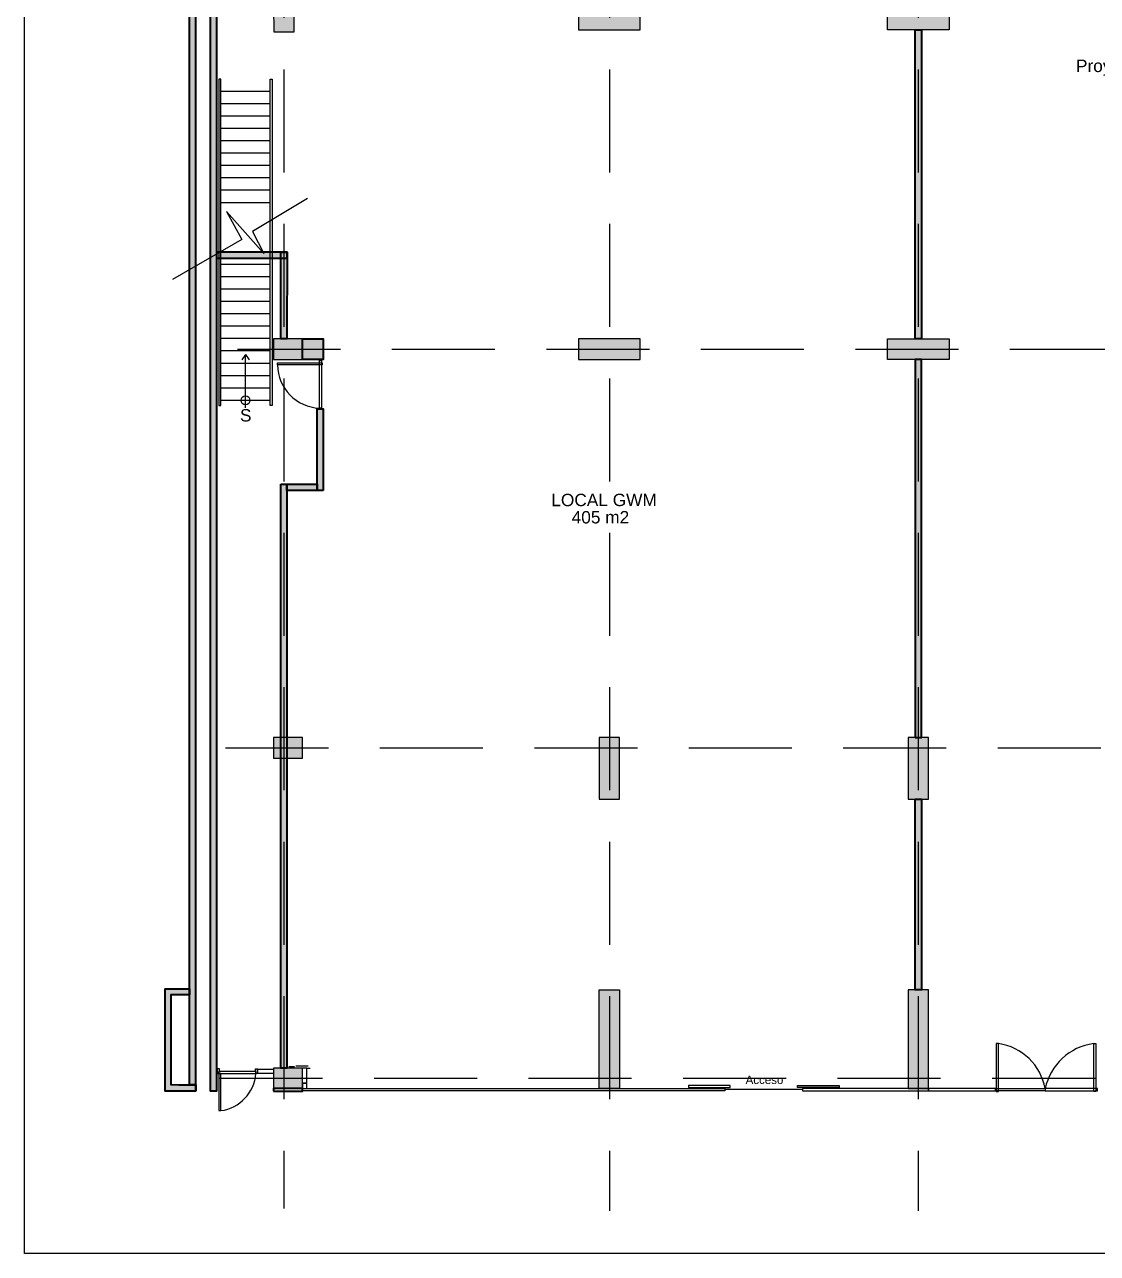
# Model space of a CAD drawing. Header units: metres. Extents: x 86 to 503, y -25 to 1141.
# Drawn here: x 178.63 to 204.67, y 132.83 to 162.66 of the extents above; entities that cross this region are included whole.
import ezdxf

# ---------------------------------------------------------------- set-up
doc = ezdxf.new("R2010")
doc.units = ezdxf.units.M
doc.linetypes.add('HIDDEN', pattern=[9.525, 6.35, -3.175])
doc.linetypes.add('LÍNEAS_OCULTASX2', pattern=[0.75, 0.5, -0.25])
for name, color, linetype in [('1amobla', 2, 'Continuous'), ('A-HATCH CONCRETO', 8, 'Continuous'), ('AAA SG MOBILIARIO', 7, 'Continuous'), ('AMOBLAMIENTO', 253, 'Continuous'), ('F-2', 252, 'Continuous'), ('GG_PISO 1', 251, 'Continuous')]:
    doc.layers.add(name, color=color, linetype=linetype)
doc.layers.add('AREA CIRCULACION', color=7, linetype='Continuous', true_color=0x121212)
doc.layers.add('JCA_HATCH 254', color=7, linetype='Continuous', true_color=0xc2c2c2)
doc.layers.add('Muro', color=7, linetype='Continuous', lineweight=40, true_color=0x424242)
doc.layers.add('TEXTOS', color=250, linetype='Continuous', lineweight=20)
doc.layers.add('Vidrio', color=253, linetype='Continuous', lineweight=30)
doc.styles.get("Standard").update_dxf_attribs({"font": 'arial.ttf'})

# ---------------------------------------------------------------- blocks, each defined once
blk = doc.blocks.new('estructura etapa 3')
at = {"layer": 'GG_PISO 1'}
h = blk.add_hatch(color=256, dxfattribs=at)
h.paths.add_polyline_path([(-91.651, -6658.124), (-91.651, -6657.624), (-92.35, -6657.624), (-92.35, -6658.124)])
h.paths.add_polyline_path([(-49.354, -6658.124), (-49.354, -6657.624), (-50.055, -6657.624), (-50.055, -6658.124)])
h.paths.add_polyline_path([(-55.954, -6658.124), (-55.954, -6657.624), (-56.753, -6657.624), (-56.753, -6658.124)])
h.paths.add_polyline_path([(-76.45, -6659.124), (-76.95, -6659.124), (-76.95, -6657.624), (-76.45, -6657.624)])
h.paths.add_polyline_path([(-83.95, -6659.124), (-84.45, -6659.124), (-84.45, -6657.624), (-83.95, -6657.624)])
h.paths.add_polyline_path([(-60.452, -6659.124), (-60.952, -6659.124), (-60.952, -6657.624), (-60.452, -6657.624)])
h.paths.add_polyline_path([(-67.95, -6659.124), (-68.45, -6659.124), (-68.45, -6657.624), (-67.95, -6657.624)])
h.paths.add_polyline_path([(-91.85, -6668.199), (-91.851, -6667.599), (-92.35, -6667.599), (-92.349, -6668.199)])
h.paths.add_polyline_path([(-49.354, -6668.199), (-49.354, -6667.599), (-49.854, -6667.599), (-49.854, -6668.199)])
h.paths.add_polyline_path([(-55.954, -6668.149), (-55.954, -6667.649), (-56.854, -6667.649), (-56.854, -6668.149)])
h.paths.add_polyline_path([(-59.952, -6667.649), (-59.952, -6668.149), (-61.452, -6668.149), (-61.452, -6667.649)])
h.paths.add_polyline_path([(-75.95, -6667.649), (-75.95, -6668.149), (-77.45, -6668.149), (-77.45, -6667.649)])
h.paths.add_polyline_path([(-68.95, -6667.649), (-68.95, -6668.149), (-67.45, -6668.149), (-67.45, -6667.649)])
h.paths.add_polyline_path([(-84.95, -6667.649), (-84.95, -6668.149), (-83.45, -6668.149), (-83.45, -6667.649)])
h.paths.add_polyline_path([(-91.85, -6676.199), (-91.85, -6675.599), (-92.349, -6675.599), (-92.349, -6676.199)])
h.paths.add_polyline_path([(-49.354, -6676.199), (-49.354, -6675.599), (-49.854, -6675.599), (-49.854, -6676.199)])
h.paths.add_polyline_path([(-55.954, -6676.149), (-55.954, -6675.649), (-56.754, -6675.649), (-56.754, -6676.149)])
h.paths.add_polyline_path([(-59.952, -6675.649), (-59.952, -6676.149), (-61.452, -6676.149), (-61.452, -6675.649)])
h.paths.add_polyline_path([(-75.95, -6675.649), (-75.95, -6676.149), (-77.45, -6676.149), (-77.45, -6675.649)])
h.paths.add_polyline_path([(-68.95, -6675.649), (-68.95, -6676.149), (-67.45, -6676.149), (-67.45, -6675.649)])
h.paths.add_polyline_path([(-84.95, -6675.649), (-84.95, -6676.149), (-83.45, -6676.149), (-83.45, -6675.649)])
h.paths.add_polyline_path([(-91.847, -6686.299), (-91.851, -6685.699), (-92.35, -6685.699), (-92.346, -6686.299)])
h.paths.add_polyline_path([(-49.354, -6686.299), (-49.354, -6685.699), (-49.854, -6685.699), (-49.854, -6686.299)])
h.paths.add_polyline_path([(-55.954, -6686.249), (-55.954, -6685.749), (-56.754, -6685.749), (-56.754, -6686.249)])
h.paths.add_polyline_path([(-59.952, -6685.749), (-59.952, -6686.249), (-61.452, -6686.249), (-61.452, -6685.749)])
h.paths.add_polyline_path([(-75.95, -6685.749), (-75.95, -6686.249), (-77.45, -6686.249), (-77.45, -6685.749)])
h.paths.add_polyline_path([(-68.95, -6685.749), (-68.95, -6686.249), (-67.45, -6686.249), (-67.45, -6685.749)])
h.paths.add_polyline_path([(-84.95, -6685.749), (-84.95, -6686.249), (-83.45, -6686.249), (-83.45, -6685.749)])
h.paths.add_polyline_path([(-49.353, -6694.294), (-49.354, -6693.699), (-49.855, -6693.699), (-49.854, -6694.294)])
h.paths.add_polyline_path([(-55.954, -6694.249), (-55.954, -6693.749), (-56.753, -6693.749), (-56.753, -6694.249)])
h.paths.add_polyline_path([(-91.651, -6694.249), (-91.651, -6693.749), (-92.35, -6693.749), (-92.35, -6694.249)])
h.paths.add_polyline_path([(-59.952, -6693.749), (-59.952, -6694.249), (-61.452, -6694.249), (-61.452, -6693.749)])
h.paths.add_polyline_path([(-75.95, -6693.749), (-75.95, -6694.249), (-77.45, -6694.249), (-77.45, -6693.749)])
h.paths.add_polyline_path([(-68.95, -6693.749), (-68.95, -6694.249), (-67.45, -6694.249), (-67.45, -6693.749)])
h.paths.add_polyline_path([(-84.95, -6693.749), (-84.95, -6694.249), (-83.45, -6694.249), (-83.45, -6693.749)])
h.paths.add_polyline_path([(-49.358, -6703.974), (-49.353, -6703.374), (-49.854, -6703.374), (-49.859, -6703.974)])
h.paths.add_polyline_path([(-55.954, -6703.924), (-55.954, -6703.424), (-56.753, -6703.424), (-56.753, -6703.924)])
h.paths.add_polyline_path([(-67.95, -6704.924), (-67.95, -6703.424), (-68.45, -6703.424), (-68.45, -6704.924)])
h.paths.add_polyline_path([(-91.651, -6703.924), (-91.651, -6703.424), (-92.35, -6703.424), (-92.35, -6703.924)])
h.paths.add_polyline_path([(-61.847, -6703.424), (-60.347, -6703.424), (-60.347, -6703.924), (-61.847, -6703.924)])
h.paths.add_polyline_path([(-83.95, -6704.924), (-83.95, -6703.424), (-84.45, -6703.424), (-84.45, -6704.924)])
h.paths.add_polyline_path([(-76.45, -6704.924), (-76.45, -6703.424), (-76.95, -6703.424), (-76.95, -6704.924)])
h.paths.add_polyline_path([(-49.354, -6711.949), (-49.354, -6711.449), (-50.054, -6711.449), (-50.054, -6711.949)])
h.paths.add_polyline_path([(-55.954, -6711.949), (-55.954, -6711.449), (-56.654, -6711.449), (-56.654, -6711.949)])
h.paths.add_polyline_path([(-91.65, -6711.949), (-91.65, -6711.449), (-92.35, -6711.449), (-92.35, -6711.949)])
h.paths.add_polyline_path([(-60.952, -6711.949), (-60.952, -6709.549), (-60.452, -6709.549), (-60.452, -6711.949)])
h.paths.add_polyline_path([(-68.45, -6709.549), (-68.45, -6711.949), (-67.95, -6711.949), (-67.95, -6709.549)])
h.paths.add_polyline_path([(-76.95, -6709.549), (-76.95, -6711.949), (-76.45, -6711.949), (-76.45, -6709.549)])
h.paths.add_polyline_path([(-83.95, -6709.549), (-83.95, -6711.949), (-84.45, -6711.949), (-84.45, -6709.549)])
at = {"layer": 'GG_PISO 1', "color": 253, "linetype": 'LÍNEAS_OCULTASX2', "ltscale": 5}
for p, q in [((-92.1, -6657.208), (-92.1, -6714.861)), ((-84.2, -6657.208), (-84.2, -6714.914)), ((-76.7, -6657.208), (-76.7, -6714.914)), ((-93.228, -6693.999), (-48.565, -6693.999)), ((-93.52, -6703.674), (-48.551, -6703.674)), ((-93.66, -6711.699), (-48.554, -6711.699))]:
    blk.add_line(p, q, dxfattribs=at)
at = {"layer": 'GG_PISO 1', "color": 0}
for points in [[(-91.847, -6686.299), (-91.851, -6685.699), (-92.35, -6685.699), (-92.346, -6686.299)], [(-84.95, -6685.749), (-84.95, -6686.249), (-83.45, -6686.249), (-83.45, -6685.749)], [(-75.95, -6685.749), (-75.95, -6686.249), (-77.45, -6686.249), (-77.45, -6685.749)], [(-91.651, -6694.249), (-91.651, -6693.749), (-92.35, -6693.749), (-92.35, -6694.249)], [(-84.95, -6693.749), (-84.95, -6694.249), (-83.45, -6694.249), (-83.45, -6693.749)], [(-75.95, -6693.749), (-75.95, -6694.249), (-77.45, -6694.249), (-77.45, -6693.749)], [(-91.651, -6703.924), (-91.651, -6703.424), (-92.35, -6703.424), (-92.35, -6703.924)], [(-83.95, -6704.924), (-83.95, -6703.424), (-84.45, -6703.424), (-84.45, -6704.924)], [(-76.45, -6704.924), (-76.45, -6703.424), (-76.95, -6703.424), (-76.95, -6704.924)], [(-83.95, -6709.549), (-83.95, -6711.949), (-84.45, -6711.949), (-84.45, -6709.549)], [(-76.95, -6709.549), (-76.95, -6711.949), (-76.45, -6711.949), (-76.45, -6709.549)], [(-91.65, -6711.949), (-91.65, -6711.449), (-92.35, -6711.449), (-92.35, -6711.949)]]:
    blk.add_lwpolyline(points, close=True, dxfattribs=at)
blk = doc.blocks.new('A$C2bc9fe95')
at = {"layer": 'A-HATCH CONCRETO', "linetype": 'HIDDEN', "ltscale": 0.3, "true_color": 0x636466}
h = blk.add_hatch(color=251, dxfattribs=at)
h.dxf.hatch_style = 1
h.paths.add_polyline_path([(4.2, 58.453), (4.35, 58.453), (4.35, 4.29), (4.2, 4.29)])
at = {"layer": 'A-HATCH CONCRETO', "linetype": 'HIDDEN', "ltscale": 0.3, "true_color": 0x636466, "transparency": 33554687}
h = blk.add_hatch(color=251, dxfattribs=at)
h.dxf.hatch_style = 1
h.paths.add_polyline_path([(4.86, 24.505), (4.86, 24.355), (6.573, 24.356), (6.573, 24.507)])
at = {"layer": 'A-HATCH CONCRETO', "linetype": 'HIDDEN', "ltscale": 0.3, "true_color": 0x636466}
h = blk.add_hatch(color=251, dxfattribs=at)
h.dxf.hatch_style = 1
h.paths.add_polyline_path([(6.944, 21.9), (6.944, 22.4), (7.452, 22.4), (7.452, 21.9)])
h = blk.add_hatch(color=251, dxfattribs=at)
h.dxf.hatch_style = 1
h.paths.add_polyline_path([(4.36, 4.14), (3.61, 4.14), (3.61, 6.625), (4.2, 6.625), (4.2, 6.475), (3.754, 6.475), (3.754, 4.304), (3.945, 4.29), (4.36, 4.29)])
at = {"layer": 'JCA_HATCH 254'}
for points in [[(4.71, 58.453), (4.86, 58.453), (4.86, 4.14), (4.71, 4.14)], [(21.82, 29.9), (21.97, 29.9), (21.97, 22.4), (21.82, 22.4)], [(21.82, 12.725), (21.97, 12.725), (21.97, 21.9), (21.82, 21.9)], [(7.452, 18.722), (7.302, 18.722), (7.302, 20.697), (7.452, 20.697)], [(6.42, 18.873), (6.57, 18.873), (6.57, 4.7), (6.42, 4.7)], [(7.302, 18.873), (7.302, 18.722), (6.57, 18.722), (6.57, 18.873)], [(21.82, 11.225), (21.97, 11.225), (21.97, 6.6), (21.82, 6.6)]]:
    blk.add_hatch(color=256, dxfattribs=at).paths.add_polyline_path(points)
at = {"layer": 'JCA_HATCH 254', "ltscale": 0.03}
blk.add_hatch(color=256, dxfattribs=at).paths.add_polyline_path([(6.423, 24.505), (6.573, 24.505), (6.57, 22.4), (6.42, 22.4)])
at = {"layer": '1amobla', "linetype": 'HIDDEN', "ltscale": 0.3}
blk.add_line((19.084, 4.175), (17.201, 4.175), dxfattribs=at)
at = {"layer": '1amobla', "color": 7, "linetype": 'Continuous', "ltscale": 0.3, "true_color": 0xffffff}
blk.add_lwpolyline([(0.2, 62.451), (53.241, 62.451), (53.241, 0.2), (0.2, 0.2)], close=True, dxfattribs=at)
at = {"layer": 'AAA SG MOBILIARIO'}
for p, q in [((7.05, 4.7), (6.585, 4.7)), ((6.755, 4.729), (6.615, 4.729)), ((7.085, 4.748), (6.785, 4.748)), ((7.05, 4.336), (7.05, 4.7)), ((7.05, 4.336), (7.05, 4.7)), ((7.05, 4.7), (7.135, 4.7)), ((7.05, 4.7), (7.135, 4.7)), ((6.945, 4.336), (7.05, 4.336)), ((6.945, 4.336), (7.05, 4.336))]:
    blk.add_line(p, q, dxfattribs=at)
at = {"layer": 'AAA SG MOBILIARIO', "ltscale": 0.3}
blk.add_lwpolyline([(7.05, 4.335), (6.945, 4.335), (6.945, 4.2), (7.05, 4.2)], close=True, dxfattribs=at)
at = {"layer": 'AMOBLAMIENTO'}
for p, q in [((6.163, 28.405), (4.966, 28.405)), ((6.163, 28.105), (4.966, 28.105)), ((6.163, 27.805), (4.966, 27.805)), ((6.163, 27.505), (4.966, 27.505)), ((6.162, 27.205), (4.965, 27.205)), ((6.162, 26.905), (4.965, 26.905)), ((6.162, 26.605), (4.965, 26.605)), ((6.162, 26.305), (4.965, 26.305)), ((6.162, 26.005), (4.965, 26.005)), ((6.162, 25.705), (4.965, 25.705)), ((6.162, 24.205, 0), (4.965, 24.205, 0)), ((6.162, 23.905, 0), (4.965, 23.905, 0)), ((6.162, 23.605, 0), (4.965, 23.605, 0)), ((6.162, 23.305, 0), (4.965, 23.305, 0)), ((6.162, 23.005, 0), (4.965, 23.005, 0)), ((6.162, 22.705, 0), (4.965, 22.705, 0)), ((6.162, 22.405, 0), (4.965, 22.405, 0)), ((6.162, 22.105, 0), (4.965, 22.105, 0)), ((6.162, 21.805, 0), (4.965, 21.805, 0)), ((6.162, 21.505, 0), (4.965, 21.505, 0)), ((6.162, 21.205, 0), (4.965, 21.205, 0)), ((6.162, 20.905, 0), (4.965, 20.905, 0))]:
    blk.add_line(p, q, dxfattribs=at)
for points in [[(4.965, 28.705), (4.917, 28.705), (4.916, 24.489), (4.966, 24.518)], [(6.162, 28.705), (6.211, 28.705), (6.212, 25.291), (6.162, 25.261)], [(6.162, 25.261), (6.212, 25.291), (6.212, 20.785), (6.162, 20.785)], [(4.966, 24.518), (4.916, 24.489), (4.916, 20.785), (4.966, 20.785)], [(24.975, 4.2), (24.975, 4.15), (23.769, 4.15), (23.769, 4.2)], [(24.975, 4.2), (24.975, 4.15), (26.241, 4.15), (26.241, 4.2)]]:
    blk.add_lwpolyline(points, close=True, dxfattribs=at)
for points in [[(7.071, 25.806), (5.729, 25.002), (6.007, 24.475), (5.1, 25.492), (5.47, 24.808), (3.787, 23.84)], [(5.564, 20.723), (5.563, 22.017), (5.476, 21.888)], [(5.564, 20.723), (5.563, 22.017), (5.476, 21.888)], [(5.564, 20.905), (5.563, 22.017), (5.649, 21.888)], [(5.564, 20.905), (5.563, 22.017), (5.649, 21.888)]]:
    blk.add_lwpolyline(points, dxfattribs=at)
at = {"layer": 'AMOBLAMIENTO', "linetype": 'HIDDEN'}
blk.add_lwpolyline([(4.967, 4.565), (4.916, 4.565), (4.916, 3.666), (4.967, 3.666)], close=True, dxfattribs=at)
at = {"layer": 'AMOBLAMIENTO'}
blk.add_circle((5.563, 20.906, 0), 0.109, dxfattribs=at)
blk.add_circle((5.563, 20.906, 0), 0.109, dxfattribs=at)
for centre, radius, start, end in [((7.398, 21.777), 1.058, 180.6167, 268.0082), ((23.652, 3.964), 1.342, 10.1161, 82.0378), ((26.335, 3.917), 1.388, 97.5755, 168.2567), ((4.831, 4.643), 0.987, 277.8945, 355.4314)]:
    blk.add_arc(centre, radius, start, end, dxfattribs=at)
at = {"layer": 'AREA CIRCULACION'}
blk.add_line((6.162, 24.505, 0), (4.965, 24.505, 0), dxfattribs=at)
at = {"layer": 'F-2'}
for points in [[(4.865, 4.577), (4.878, 4.577), (4.878, 4.665), (4.865, 4.665)], [(4.929, 4.615), (4.929, 4.677), (4.878, 4.677), (4.878, 4.565), (4.916, 4.565), (4.916, 4.615), (4.929, 4.615)], [(5.802, 4.615), (5.802, 4.677), (5.853, 4.677), (5.853, 4.565), (5.815, 4.565), (5.815, 4.615), (5.802, 4.615)]]:
    blk.add_lwpolyline(points, dxfattribs=at)
for points in [[(4.916, 4.615), (4.916, 4.565), (5.815, 4.565), (5.815, 4.615)], [(6.245, 4.675), (6.245, 4.565), (5.853, 4.565), (5.853, 4.675)]]:
    blk.add_lwpolyline(points, close=True, dxfattribs=at)
at = {"layer": 'Muro'}
for points in [[(4.2, 58.453), (4.35, 58.453), (4.35, 4.29), (4.2, 4.29)], [(4.71, 58.453), (4.86, 58.453), (4.86, 4.14), (4.71, 4.14)], [(4.71, 58.453), (4.86, 58.453), (4.86, 4.14), (4.71, 4.14)], [(21.82, 29.9), (21.97, 29.9), (21.97, 22.4), (21.82, 22.4)], [(21.82, 29.9), (21.97, 29.9), (21.97, 22.4), (21.82, 22.4)], [(4.86, 24.505), (4.86, 24.355), (6.573, 24.356), (6.573, 24.507)], [(6.423, 24.505), (6.573, 24.505), (6.57, 22.4), (6.42, 22.4)], [(6.423, 24.505), (6.573, 24.505), (6.57, 22.4), (6.42, 22.4)], [(6.944, 21.9), (6.944, 22.4), (7.452, 22.4), (7.452, 21.9)], [(6.944, 21.9), (6.944, 22.4), (7.452, 22.4), (7.452, 21.9)], [(21.82, 12.725), (21.97, 12.725), (21.97, 21.9), (21.82, 21.9)], [(7.452, 18.722), (7.302, 18.722), (7.302, 20.697), (7.452, 20.697)], [(6.42, 18.873), (6.57, 18.873), (6.57, 4.7), (6.42, 4.7)], [(7.302, 18.873), (7.302, 18.722), (6.57, 18.722), (6.57, 18.873)], [(21.82, 11.225), (21.97, 11.225), (21.97, 6.6), (21.82, 6.6)], [(4.36, 4.14), (3.61, 4.14), (3.61, 6.625), (4.2, 6.625), (4.2, 6.475), (3.754, 6.475), (3.754, 4.304), (3.945, 4.29), (4.36, 4.29)], [(4.35, 4.14), (3.61, 4.14), (3.61, 6.625), (4.2, 6.625), (4.2, 6.475), (3.754, 6.475), (3.754, 4.304), (3.945, 4.29), (4.35, 4.29)], [(4.36, 4.14), (3.61, 4.14), (3.61, 6.625), (4.2, 6.625), (4.2, 6.475), (3.754, 6.475), (3.754, 4.304), (3.945, 4.29), (4.36, 4.29)], [(6.245, 4.14), (6.945, 4.14), (6.945, 4.2), (6.245, 4.2)]]:
    blk.add_lwpolyline(points, close=True, dxfattribs=at)
at = {"layer": 'Vidrio'}
for points in [[(7.423, 21.816), (7.423, 21.766), (6.34, 21.766), (6.34, 21.816)], [(7.411, 20.72), (7.361, 20.72), (7.361, 21.872), (7.411, 21.872)], [(23.788, 4.133), (23.838, 4.133), (23.838, 5.294), (23.788, 5.294)], [(26.202, 4.133), (26.152, 4.133), (26.152, 5.294), (26.202, 5.294)], [(6.945, 4.15), (6.945, 4.2), (17.201, 4.2), (17.201, 4.15)], [(17.328, 4.227), (17.328, 4.277), (16.318, 4.277), (16.318, 4.227)], [(18.963, 4.227), (18.963, 4.277), (19.972, 4.277), (19.972, 4.227)], [(22.145, 4.15), (22.145, 4.2), (19.084, 4.2), (19.084, 4.15)], [(22.145, 4.2), (22.145, 4.15), (23.769, 4.15), (23.769, 4.2)]]:
    blk.add_lwpolyline(points, close=True, dxfattribs=at)
at = {"layer": 'Muro'}
blk.add_blockref('estructura etapa 3', (98.595, 6716.149), dxfattribs=at)
at = {"layer": 'AMOBLAMIENTO'}
blk.add_text('S', height=0.3, rotation=0.0669, dxfattribs=at).set_placement((5.429, 20.394))
at = {"layer": 'TEXTOS'}
for s, height, rotation, p in [('Proyeción Mezanine', 0.3, 359.9331, (25.722, 28.877)), ('LOCAL GWM', 0.3, 0.0669, (12.987, 18.338)), ('405 m2', 0.3, 0.0669, (13.48, 17.919)), ('Acceso', 0.2, 359.9331, (17.703, 4.314, 405.071))]:
    blk.add_text(s, height=height, rotation=rotation, dxfattribs=at).set_placement(p)

msp = doc.modelspace()

# ---------------------------------------------------------------- linework, layer by layer
at = {"layer": 'AREA CIRCULACION'}
for points in [[(184.641, 157.924), (184.641, 153.418), (184.591, 153.418), (184.591, 157.894)], [(183.345, 157.122), (183.345, 153.418), (183.395, 153.418), (183.395, 157.151)]]:
    msp.add_lwpolyline(points, dxfattribs=at)

# ---------------------------------------------------------------- block references
msp.add_blockref('A$C2bc9fe95', (178.429, 132.633))

doc.saveas('drawing.dxf')
